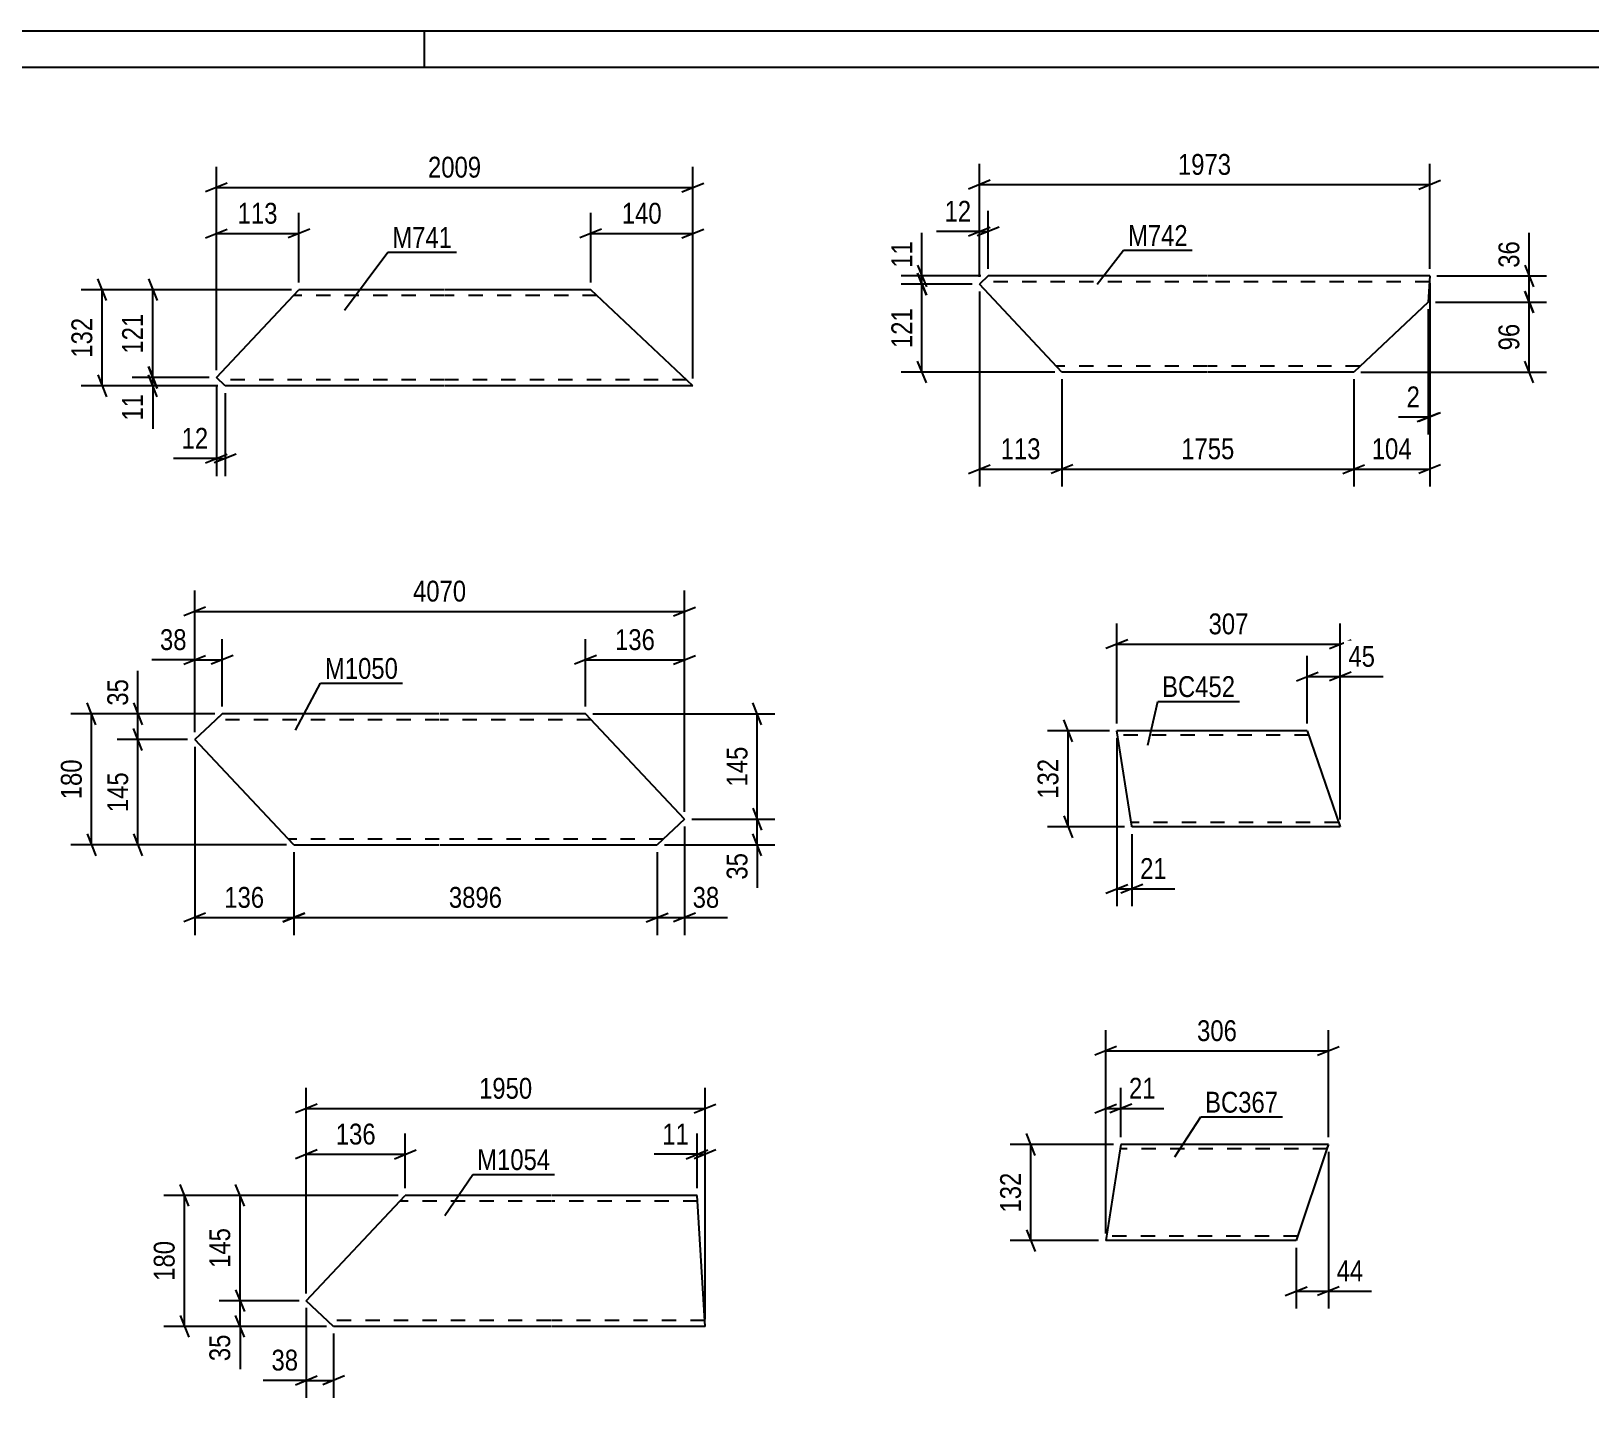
# Model space of a CAD drawing. Header units: millimetres. Extents: x 0 to 594, y 0 to 420.
# Drawn here: x 119.9 to 334.2, y 232.2 to 420 of the extents above; entities that cross this region are included whole.
import ezdxf

# ---------------------------------------------------------------- set-up
doc = ezdxf.new("R2010")
doc.units = ezdxf.units.MM
doc.linetypes.add('DXK_LINE_DOT2', pattern=[3.9198, 1.9599, -1.9599])
doc.styles.add('Arial Narrow', font='ARIALN.TTF', dxfattribs={"height": 0.2})

# ---------------------------------------------------------------- blocks, each defined once
blk = doc.blocks.new('Unknown-570387505-1163')
at = {"color": 5, "linetype": 'Continuous'}
for p, q in [((594, 420), (0, 420)), ((174, 415), (174, 420)), ((589, 415), (5, 415))]:
    blk.add_line(p, q, dxfattribs=at)
blk = doc.blocks.new('Part-570387505-24332 - 24331')
at = {"color": 2, "linetype": 'Continuous'}
for p, q in [((295.33, 323.86), (269.15, 323.86)), ((271.21, 310.75), (269.15, 323.86)), ((295.33, 323.86), (299.86, 310.66)), ((271.22, 310.66), (271.21, 310.75)), ((299.86, 310.66), (271.22, 310.66))]:
    blk.add_line(p, q, dxfattribs=at)
at = {"color": 7, "linetype": 'DXK_LINE_DOT2'}
for p, q in [((295.54, 323.26), (269.25, 323.26)), ((299.65, 311.26), (271.13, 311.26)), ((271.22, 310.66), (271.21, 310.75))]:
    blk.add_line(p, q, dxfattribs=at)
blk = doc.blocks.new('Part-570387505-20171 - 20170')
at = {"color": 2, "linetype": 'Continuous'}
for p, q in [((145.38, 372.4), (156.73, 384.47)), ((176.73, 384.47), (156.73, 384.47)), ((196.83, 384.47), (176.83, 384.47)), ((210.87, 371.27), (196.83, 384.47)), ((146.58, 371.27), (145.38, 372.4)), ((176.73, 371.27), (146.58, 371.27)), ((210.87, 371.27), (176.83, 371.27))]:
    blk.add_line(p, q, dxfattribs=at)
at = {"color": 7, "linetype": 'DXK_LINE_DOT2'}
for p, q in [((176.73, 383.67), (155.98, 383.67)), ((197.68, 383.67), (176.83, 383.67)), ((176.73, 372.07), (145.73, 372.07)), ((210.02, 372.07), (176.83, 372.07)), ((209.77, 372.3), (209.82, 372.26)), ((209.95, 372.13), (210.02, 372.07))]:
    blk.add_line(p, q, dxfattribs=at)
blk = doc.blocks.new('Part-570387505-20197 - 20196')
at = {"color": 2, "linetype": 'Continuous'}
for p, q in [((146.17, 326.19), (144.47, 324.59)), ((176.02, 326.19), (146.17, 326.19)), ((196.12, 326.19), (176.12, 326.19)), ((209.73, 311.72), (196.12, 326.19)), ((144.47, 324.59), (142.41, 322.66)), ((154.51, 309.79), (142.41, 322.66)), ((209.73, 311.72), (205.97, 308.19)), ((156.02, 308.19), (154.51, 309.79)), ((156.02, 308.19), (176.02, 308.19)), ((176.12, 308.19), (205.97, 308.19))]:
    blk.add_line(p, q, dxfattribs=at)
at = {"color": 7, "linetype": 'DXK_LINE_DOT2'}
for p, q in [((146.17, 326.19), (145.12, 325.2)), ((176.02, 325.39), (145.32, 325.39)), ((196.87, 325.39), (176.12, 325.39)), ((155.9, 308.31), (154.51, 309.79)), ((176.02, 308.99), (155.27, 308.99)), ((206.82, 308.99), (176.12, 308.99))]:
    blk.add_line(p, q, dxfattribs=at)
blk = doc.blocks.new('Part-570387505-20178 - 20177')
at = {"color": 2, "linetype": 'Continuous'}
for p, q in [((251.46, 386.36), (250.26, 385.23)), ((281.61, 386.36), (251.46, 386.36)), ((312.15, 386.36), (281.71, 386.36)), ((312.15, 386.36), (311.93, 382.78)), ((261.61, 373.16), (250.26, 385.23)), ((311.93, 382.78), (301.71, 373.16)), ((281.61, 373.16), (261.61, 373.16)), ((301.71, 373.16), (281.71, 373.16))]:
    blk.add_line(p, q, dxfattribs=at)
at = {"color": 7, "linetype": 'DXK_LINE_DOT2'}
for p, q in [((281.61, 385.56), (250.61, 385.56)), ((312.1, 385.56), (281.71, 385.56)), ((281.61, 373.96), (260.85, 373.96)), ((302.56, 373.96), (281.71, 373.96))]:
    blk.add_line(p, q, dxfattribs=at)
blk = doc.blocks.new('Part-570387505-20204 - 20203')
at = {"color": 2, "linetype": 'Continuous'}
for p, q in [((157.74, 245.55), (171.35, 260.02)), ((191.35, 260.02), (171.35, 260.02)), ((211.45, 260.02), (191.45, 260.02)), ((212.55, 242.02), (211.45, 260.02)), ((161.5, 242.02), (157.74, 245.55)), ((191.35, 242.02), (161.5, 242.02)), ((212.55, 242.02), (191.45, 242.02))]:
    blk.add_line(p, q, dxfattribs=at)
at = {"color": 7, "linetype": 'DXK_LINE_DOT2'}
for p, q in [((191.35, 259.22), (170.59, 259.22)), ((211.5, 259.22), (191.45, 259.22)), ((191.35, 242.82), (160.64, 242.82)), ((212.5, 242.82), (191.45, 242.82)), ((212.5, 242.82), (212.5, 242.88))]:
    blk.add_line(p, q, dxfattribs=at)
blk = doc.blocks.new('Part-570387505-24348 - 24347')
at = {"color": 2, "linetype": 'Continuous'}
for p, q in [((269.69, 267), (267.62, 253.8)), ((298.23, 267), (269.69, 267)), ((297.98, 266.26), (293.8, 253.8)), ((298.2, 266.91), (297.98, 266.26)), ((298.23, 267), (298.2, 266.91)), ((293.8, 253.8), (267.62, 253.8))]:
    blk.add_line(p, q, dxfattribs=at)
at = {"color": 7, "linetype": 'DXK_LINE_DOT2'}
for p, q in [((298.03, 266.4), (269.6, 266.4)), ((297.98, 266.26), (298.11, 266.65)), ((298.23, 267), (298.23, 267)), ((294, 254.4), (267.71, 254.4))]:
    blk.add_line(p, q, dxfattribs=at)
blk = doc.blocks.new('StraightDimension-570387505-24444 - 24331')
at = {"color": 7, "linetype": 'Continuous'}
for p, q in [((268.15, 323.86), (259.62, 323.86)), ((263.07, 322.36), (261.87, 325.36)), ((262.47, 310.66), (262.47, 323.86)), ((270.22, 310.66), (259.62, 310.66)), ((261.87, 312.16), (263.07, 309.16))]:
    blk.add_line(p, q, dxfattribs=at)
at = {"color": 0}
blk.add_wipeout([(261.72, 320.6), (257.52, 320.6), (257.52, 313.92), (261.72, 313.92)], dxfattribs=at)
at = {"color": 3, "style": 'Arial Narrow'}
blk.add_text('132', height=2.863, rotation=90.0002, dxfattribs=at).set_placement((261.12, 314.52))
blk = doc.blocks.new('StraightDimension-570387505-24426 - 24331')
at = {"color": 7, "linetype": 'Continuous'}
for p, q in [((269.15, 322.86), (269.15, 299.75)), ((271.22, 309.66), (271.22, 299.75)), ((267.65, 301.55), (270.65, 302.75)), ((269.15, 302.15), (271.22, 302.15)), ((272.72, 302.75), (269.72, 301.55))]:
    blk.add_line(p, q, dxfattribs=at)
at = {"color": 0}
blk.add_wipeout([(276.6, 302.9), (276.6, 307.1), (271.75, 307.1), (271.75, 302.9)], dxfattribs=at)
at = {"color": 7, "linetype": 'Continuous'}
blk.add_line((271.22, 302.15), (277.13, 302.15), dxfattribs=at)
blk.add_line((271.22, 302.15), (277.13, 302.15), dxfattribs=at)
at = {"color": 3, "style": 'Arial Narrow'}
blk.add_text('21', height=2.863, dxfattribs=at).set_placement((272.35, 303.5))
blk = doc.blocks.new('StraightDimension-570387505-24377 - 24331')
at = {"color": 7, "linetype": 'Continuous'}
for p, q in [((269.15, 324.86), (269.15, 338.62)), ((299.86, 311.66), (299.86, 338.62)), ((270.65, 336.37), (267.65, 335.17)), ((298.36, 335.17), (301.36, 336.37)), ((269.15, 335.77), (299.86, 335.77))]:
    blk.add_line(p, q, dxfattribs=at)
at = {"color": 0}
blk.add_wipeout([(287.85, 336.52), (287.85, 340.72), (281.16, 340.72), (281.16, 336.52)], dxfattribs=at)
at = {"color": 3, "style": 'Arial Narrow'}
blk.add_text('307', height=2.863, dxfattribs=at).set_placement((281.76, 337.12))
blk = doc.blocks.new('StraightDimension-570387505-24391 - 24331')
at = {"color": 7, "linetype": 'Continuous'}
for p, q in [((295.33, 324.86), (295.33, 334.16)), ((299.86, 311.66), (299.86, 334.16)), ((293.83, 330.71), (296.83, 331.91)), ((295.33, 331.31), (299.86, 331.31)), ((301.36, 331.91), (298.36, 330.71))]:
    blk.add_line(p, q, dxfattribs=at)
at = {"color": 0}
blk.add_wipeout([(305.24, 332.06), (305.24, 336.26), (300.38, 336.26), (300.38, 332.06)], dxfattribs=at)
at = {"color": 7, "linetype": 'Continuous'}
blk.add_line((299.86, 331.31), (305.76, 331.31), dxfattribs=at)
blk.add_line((299.86, 331.31), (305.76, 331.31), dxfattribs=at)
at = {"color": 3, "style": 'Arial Narrow'}
blk.add_text('45', height=2.863, dxfattribs=at).set_placement((300.98, 332.66))
blk = doc.blocks.new('StraightDimension-570387505-23542 - 20170')
at = {"color": 7, "linetype": 'Continuous'}
for p, q in [((136.04, 373.9), (137.24, 370.9)), ((144.38, 372.4), (133.79, 372.4)), ((145.58, 371.27), (133.79, 371.27)), ((137.24, 369.77), (136.04, 372.77)), ((136.64, 371.27), (136.64, 372.4))]:
    blk.add_line(p, q, dxfattribs=at)
at = {"color": 0}
blk.add_wipeout([(135.89, 370.74), (131.69, 370.74), (131.69, 365.89), (135.89, 365.89)], dxfattribs=at)
at = {"color": 7, "linetype": 'Continuous'}
blk.add_line((136.64, 371.27), (136.64, 365.36), dxfattribs=at)
blk.add_line((136.64, 371.27), (136.64, 365.36), dxfattribs=at)
at = {"color": 3, "style": 'Arial Narrow'}
blk.add_text('11', height=2.863, rotation=90.0002, dxfattribs=at).set_placement((135.29, 366.49))
blk = doc.blocks.new('StraightDimension-570387505-20547 - 20170')
at = {"color": 7, "linetype": 'Continuous'}
for p, q in [((145.38, 373.4), (145.38, 401.38)), ((210.87, 372.27), (210.87, 401.38)), ((146.88, 399.13), (143.88, 397.93)), ((145.38, 398.53), (210.87, 398.53)), ((209.37, 397.93), (212.37, 399.13))]:
    blk.add_line(p, q, dxfattribs=at)
at = {"color": 0}
blk.add_wipeout([(182.38, 399.28), (182.38, 403.48), (173.87, 403.48), (173.87, 399.28)], dxfattribs=at)
at = {"color": 3, "style": 'Arial Narrow'}
blk.add_text('2009', height=2.863, dxfattribs=at).set_placement((174.47, 399.88))
blk = doc.blocks.new('StraightDimension-570387505-20529 - 20170')
at = {"color": 7, "linetype": 'Continuous'}
for p, q in [((145.38, 371.4), (145.38, 358.87)), ((146.58, 370.27), (146.58, 358.87)), ((143.88, 360.67), (146.88, 361.87)), ((148.08, 361.87), (145.08, 360.67)), ((145.38, 361.27), (146.58, 361.27))]:
    blk.add_line(p, q, dxfattribs=at)
at = {"color": 0}
blk.add_wipeout([(144.86, 362.02), (144.86, 366.22), (140, 366.22), (140, 362.02)], dxfattribs=at)
at = {"color": 7, "linetype": 'Continuous'}
blk.add_line((145.38, 361.27), (139.47, 361.27), dxfattribs=at)
blk.add_line((145.38, 361.27), (139.47, 361.27), dxfattribs=at)
at = {"color": 3, "style": 'Arial Narrow'}
blk.add_text('12', height=2.863, dxfattribs=at).set_placement((140.6, 362.62))
blk = doc.blocks.new('StraightDimension-570387505-20521 - 20170')
at = {"color": 7, "linetype": 'Continuous'}
for p, q in [((196.83, 385.47), (196.83, 395.05)), ((210.87, 372.27), (210.87, 395.05)), ((198.33, 392.8), (195.33, 391.6)), ((196.83, 392.2), (210.87, 392.2)), ((209.37, 391.6), (212.37, 392.8))]:
    blk.add_line(p, q, dxfattribs=at)
at = {"color": 0}
blk.add_wipeout([(207.19, 392.95), (207.19, 397.15), (200.51, 397.15), (200.51, 392.95)], dxfattribs=at)
at = {"color": 3, "style": 'Arial Narrow'}
blk.add_text('140', height=2.863, dxfattribs=at).set_placement((201.11, 393.55))
blk = doc.blocks.new('StraightDimension-570387505-20525 - 20170')
at = {"color": 7, "linetype": 'Continuous'}
for p, q in [((145.38, 373.4), (145.38, 395.05)), ((156.73, 385.47), (156.73, 395.05)), ((143.88, 391.6), (146.88, 392.8)), ((145.38, 392.2), (156.73, 392.2)), ((158.23, 392.8), (155.23, 391.6))]:
    blk.add_line(p, q, dxfattribs=at)
at = {"color": 0}
blk.add_wipeout([(154.4, 392.95), (154.4, 397.15), (147.71, 397.15), (147.71, 392.95)], dxfattribs=at)
at = {"color": 3, "style": 'Arial Narrow'}
blk.add_text('113', height=2.863, dxfattribs=at).set_placement((148.31, 393.55))
blk = doc.blocks.new('StraightDimension-570387505-23624 - 20170')
at = {"color": 7, "linetype": 'Continuous'}
for p, q in [((130.27, 382.97), (129.07, 385.97)), ((155.73, 384.47), (126.82, 384.47)), ((129.67, 371.27), (129.67, 384.47)), ((145.58, 371.27), (126.82, 371.27)), ((129.07, 372.77), (130.27, 369.77))]:
    blk.add_line(p, q, dxfattribs=at)
at = {"color": 0}
blk.add_wipeout([(128.92, 381.21), (124.72, 381.21), (124.72, 374.53), (128.92, 374.53)], dxfattribs=at)
at = {"color": 3, "style": 'Arial Narrow'}
blk.add_text('132', height=2.863, rotation=90.0002, dxfattribs=at).set_placement((128.32, 375.13))
blk = doc.blocks.new('StraightDimension-570387505-23541 - 20170')
at = {"color": 7, "linetype": 'Continuous'}
for p, q in [((136.04, 385.97), (137.24, 382.97)), ((155.73, 384.47), (133.79, 384.47)), ((136.64, 372.4), (136.64, 384.47)), ((137.24, 370.9), (136.04, 373.9)), ((144.38, 372.4), (133.79, 372.4))]:
    blk.add_line(p, q, dxfattribs=at)
at = {"color": 0}
blk.add_wipeout([(135.89, 381.78), (131.69, 381.78), (131.69, 375.09), (135.89, 375.09)], dxfattribs=at)
at = {"color": 3, "style": 'Arial Narrow'}
blk.add_text('121', height=2.863, rotation=90.0002, dxfattribs=at).set_placement((135.29, 375.69))
blk = doc.blocks.new('StraightDimension-570387505-20615 - 20196')
at = {"color": 7, "linetype": 'Continuous'}
for p, q in [((197.12, 326.19), (222.13, 326.19)), ((220.33, 324.69), (219.13, 327.69)), ((219.73, 311.72), (219.73, 326.19)), ((219.13, 313.22), (220.33, 310.22)), ((210.73, 311.72), (222.13, 311.72))]:
    blk.add_line(p, q, dxfattribs=at)
at = {"color": 0}
blk.add_wipeout([(218.98, 322.3), (214.78, 322.3), (214.78, 315.61), (218.98, 315.61)], dxfattribs=at)
at = {"color": 3, "style": 'Arial Narrow'}
blk.add_text('145', height=2.863, rotation=90.0002, dxfattribs=at).set_placement((218.38, 316.21))
blk = doc.blocks.new('StraightDimension-570387505-20607 - 20196')
at = {"color": 7, "linetype": 'Continuous'}
for p, q in [((145.17, 326.19), (131.75, 326.19)), ((134, 327.69), (135.2, 324.69)), ((134.6, 322.66), (134.6, 326.19)), ((135.2, 321.16), (134, 324.16)), ((141.41, 322.66), (131.75, 322.66))]:
    blk.add_line(p, q, dxfattribs=at)
at = {"color": 0}
blk.add_wipeout([(133.85, 331.57), (129.65, 331.57), (129.65, 326.71), (133.85, 326.71)], dxfattribs=at)
at = {"color": 7, "linetype": 'Continuous'}
blk.add_line((134.6, 326.19), (134.6, 332.09), dxfattribs=at)
blk.add_line((134.6, 326.19), (134.6, 332.09), dxfattribs=at)
at = {"color": 3, "style": 'Arial Narrow'}
blk.add_text('35', height=2.863, rotation=90.0002, dxfattribs=at).set_placement((133.25, 327.31))
blk = doc.blocks.new('StraightDimension-570387505-20599 - 20196')
at = {"color": 7, "linetype": 'Continuous'}
for p, q in [((196.12, 327.19), (196.12, 336.46)), ((209.73, 312.72), (209.73, 336.46)), ((197.62, 334.21), (194.62, 333.01)), ((196.12, 333.61), (209.73, 333.61)), ((208.23, 333.01), (211.23, 334.21))]:
    blk.add_line(p, q, dxfattribs=at)
at = {"color": 0}
blk.add_wipeout([(206.26, 334.36), (206.26, 338.56), (199.58, 338.56), (199.58, 334.36)], dxfattribs=at)
at = {"color": 3, "style": 'Arial Narrow'}
blk.add_text('136', height=2.863, dxfattribs=at).set_placement((200.18, 334.96))
blk = doc.blocks.new('StraightDimension-570387505-20623 - 20196')
at = {"color": 7, "linetype": 'Continuous'}
for p, q in [((142.41, 323.66), (142.41, 343.12)), ((209.73, 312.72), (209.73, 343.12)), ((143.91, 340.87), (140.91, 339.67)), ((208.23, 339.67), (211.23, 340.87)), ((142.41, 340.27), (209.73, 340.27))]:
    blk.add_line(p, q, dxfattribs=at)
at = {"color": 0}
blk.add_wipeout([(180.33, 341.02), (180.33, 345.22), (171.81, 345.22), (171.81, 341.02)], dxfattribs=at)
at = {"color": 3, "style": 'Arial Narrow'}
blk.add_text('4070', height=2.863, dxfattribs=at).set_placement((172.41, 341.62))
blk = doc.blocks.new('StraightDimension-570387505-20603 - 20196')
at = {"color": 7, "linetype": 'Continuous'}
for p, q in [((142.41, 323.66), (142.41, 336.46)), ((146.17, 327.19), (146.17, 336.46)), ((140.91, 333.01), (143.91, 334.21)), ((142.41, 333.61), (146.17, 333.61)), ((147.67, 334.21), (144.67, 333.01))]:
    blk.add_line(p, q, dxfattribs=at)
at = {"color": 0}
blk.add_wipeout([(141.89, 334.36), (141.89, 338.56), (137.03, 338.56), (137.03, 334.36)], dxfattribs=at)
at = {"color": 7, "linetype": 'Continuous'}
blk.add_line((142.41, 333.61), (136.51, 333.61), dxfattribs=at)
blk.add_line((142.41, 333.61), (136.51, 333.61), dxfattribs=at)
at = {"color": 3, "style": 'Arial Narrow'}
blk.add_text('38', height=2.863, dxfattribs=at).set_placement((137.63, 334.96))
blk = doc.blocks.new('StraightDimension-570387505-20616 - 20196')
at = {"color": 7, "linetype": 'Continuous'}
for p, q in [((219.13, 313.22), (220.33, 310.22)), ((210.73, 311.72), (222.13, 311.72)), ((219.73, 308.19), (219.73, 311.72)), ((220.33, 306.69), (219.13, 309.69)), ((206.97, 308.19), (222.13, 308.19))]:
    blk.add_line(p, q, dxfattribs=at)
at = {"color": 0}
blk.add_wipeout([(218.98, 307.66), (214.78, 307.66), (214.78, 302.81), (218.98, 302.81)], dxfattribs=at)
at = {"color": 7, "linetype": 'Continuous'}
blk.add_line((219.73, 308.19), (219.73, 302.28), dxfattribs=at)
blk.add_line((219.73, 308.19), (219.73, 302.28), dxfattribs=at)
at = {"color": 3, "style": 'Arial Narrow'}
blk.add_text('35', height=2.863, rotation=90.0002, dxfattribs=at).set_placement((218.38, 303.41))
blk = doc.blocks.new('StraightDimension-570387505-20608 - 20196')
at = {"color": 7, "linetype": 'Continuous'}
for p, q in [((135.2, 321.16), (134, 324.16)), ((141.41, 322.66), (131.75, 322.66)), ((134.6, 308.19), (134.6, 322.66)), ((134, 309.69), (135.2, 306.69)), ((155.02, 308.19), (131.75, 308.19))]:
    blk.add_line(p, q, dxfattribs=at)
at = {"color": 0}
blk.add_wipeout([(133.85, 318.76), (129.65, 318.76), (129.65, 312.08), (133.85, 312.08)], dxfattribs=at)
at = {"color": 3, "style": 'Arial Narrow'}
blk.add_text('145', height=2.863, rotation=90.0002, dxfattribs=at).set_placement((133.25, 312.68))
blk = doc.blocks.new('StraightDimension-570387505-24132 - 20196')
at = {"color": 7, "linetype": 'Continuous'}
for p, q in [((145.17, 326.19), (125.37, 326.19)), ((128.82, 324.69), (127.62, 327.69)), ((128.22, 308.19), (128.22, 326.19)), ((127.62, 309.69), (128.82, 306.69)), ((155.02, 308.19), (125.37, 308.19))]:
    blk.add_line(p, q, dxfattribs=at)
at = {"color": 0}
blk.add_wipeout([(127.47, 320.53), (123.27, 320.53), (123.27, 313.85), (127.47, 313.85)], dxfattribs=at)
at = {"color": 3, "style": 'Arial Narrow'}
blk.add_text('180', height=2.863, rotation=90.0002, dxfattribs=at).set_placement((126.87, 314.45))
blk = doc.blocks.new('StraightDimension-570387505-24164 - 20196')
at = {"color": 7, "linetype": 'Continuous'}
for p, q in [((209.73, 310.72), (209.73, 295.79)), ((205.97, 307.19), (205.97, 295.79)), ((204.47, 297.59), (207.47, 298.79)), ((205.97, 298.19), (209.73, 298.19)), ((211.23, 298.79), (208.23, 297.59))]:
    blk.add_line(p, q, dxfattribs=at)
at = {"color": 0}
blk.add_wipeout([(215.11, 298.94), (215.11, 303.14), (210.25, 303.14), (210.25, 298.94)], dxfattribs=at)
at = {"color": 7, "linetype": 'Continuous'}
blk.add_line((209.73, 298.19), (215.63, 298.19), dxfattribs=at)
blk.add_line((209.73, 298.19), (215.63, 298.19), dxfattribs=at)
at = {"color": 3, "style": 'Arial Narrow'}
blk.add_text('38', height=2.863, dxfattribs=at).set_placement((210.85, 299.54))
blk = doc.blocks.new('StraightDimension-570387505-24165 - 20196')
at = {"color": 7, "linetype": 'Continuous'}
for p, q in [((156.02, 307.19), (156.02, 295.79)), ((205.97, 307.19), (205.97, 295.79)), ((157.52, 298.79), (154.52, 297.59)), ((156.02, 298.19), (205.97, 298.19)), ((204.47, 297.59), (207.47, 298.79))]:
    blk.add_line(p, q, dxfattribs=at)
at = {"color": 0}
blk.add_wipeout([(185.25, 298.94), (185.25, 303.14), (176.74, 303.14), (176.74, 298.94)], dxfattribs=at)
at = {"color": 3, "style": 'Arial Narrow'}
blk.add_text('3896', height=2.863, dxfattribs=at).set_placement((177.34, 299.54))
blk = doc.blocks.new('StraightDimension-570387505-24166 - 20196')
at = {"color": 7, "linetype": 'Continuous'}
for p, q in [((142.41, 321.66), (142.41, 295.79)), ((156.02, 307.19), (156.02, 295.79)), ((143.91, 298.79), (140.91, 297.59)), ((142.41, 298.19), (156.02, 298.19)), ((154.52, 297.59), (157.52, 298.79))]:
    blk.add_line(p, q, dxfattribs=at)
at = {"color": 0}
blk.add_wipeout([(152.56, 298.94), (152.56, 303.14), (145.87, 303.14), (145.87, 298.94)], dxfattribs=at)
at = {"color": 3, "style": 'Arial Narrow'}
blk.add_text('136', height=2.863, dxfattribs=at).set_placement((146.47, 299.54))
blk = doc.blocks.new('StraightDimension-570387505-20563 - 20177')
at = {"color": 7, "linetype": 'Continuous'}
for p, q in [((250.26, 386.23), (250.26, 395.32)), ((251.46, 387.36), (251.46, 395.32)), ((248.76, 391.87), (251.76, 393.07)), ((252.96, 393.07), (249.96, 391.87)), ((250.26, 392.47), (251.46, 392.47))]:
    blk.add_line(p, q, dxfattribs=at)
at = {"color": 0}
blk.add_wipeout([(249.73, 393.22), (249.73, 397.42), (244.87, 397.42), (244.87, 393.22)], dxfattribs=at)
at = {"color": 7, "linetype": 'Continuous'}
blk.add_line((250.26, 392.47), (244.35, 392.47), dxfattribs=at)
blk.add_line((250.26, 392.47), (244.35, 392.47), dxfattribs=at)
at = {"color": 3, "style": 'Arial Narrow'}
blk.add_text('12', height=2.863, dxfattribs=at).set_placement((245.47, 393.82))
blk = doc.blocks.new('StraightDimension-570387505-20583 - 20177')
at = {"color": 7, "linetype": 'Continuous'}
for p, q in [((250.26, 386.23), (250.26, 401.76)), ((312.15, 387.36), (312.15, 401.76)), ((251.76, 399.51), (248.76, 398.31)), ((250.26, 398.91), (312.15, 398.91)), ((310.65, 398.31), (313.65, 399.51))]:
    blk.add_line(p, q, dxfattribs=at)
at = {"color": 0}
blk.add_wipeout([(285.46, 399.66), (285.46, 403.86), (276.95, 403.86), (276.95, 399.66)], dxfattribs=at)
at = {"color": 3, "style": 'Arial Narrow'}
blk.add_text('1973', height=2.863, dxfattribs=at).set_placement((277.55, 400.26))
blk = doc.blocks.new('StraightDimension-570387505-20575 - 20177')
at = {"color": 7, "linetype": 'Continuous'}
for p, q in [((325.22, 387.86), (326.42, 384.86)), ((313.15, 386.36), (328.22, 386.36)), ((325.82, 382.78), (325.82, 386.36)), ((326.42, 381.28), (325.22, 384.28)), ((312.93, 382.78), (328.22, 382.78))]:
    blk.add_line(p, q, dxfattribs=at)
at = {"color": 0}
blk.add_wipeout([(325.07, 391.74), (320.87, 391.74), (320.87, 386.89), (325.07, 386.89)], dxfattribs=at)
at = {"color": 7, "linetype": 'Continuous'}
blk.add_line((325.82, 386.36), (325.82, 392.27), dxfattribs=at)
blk.add_line((325.82, 386.36), (325.82, 392.27), dxfattribs=at)
at = {"color": 3, "style": 'Arial Narrow'}
blk.add_text('36', height=2.863, rotation=90.0002, dxfattribs=at).set_placement((324.47, 387.49))
blk = doc.blocks.new('StraightDimension-570387505-20559 - 20177')
at = {"color": 7, "linetype": 'Continuous'}
for p, q in [((312.15, 385.36), (312.15, 364.57)), ((311.93, 381.78), (311.93, 364.57)), ((310.43, 366.37), (313.43, 367.57)), ((313.65, 367.57), (310.65, 366.37)), ((311.93, 366.97), (312.15, 366.97))]:
    blk.add_line(p, q, dxfattribs=at)
at = {"color": 0}
blk.add_wipeout([(311.41, 367.72), (311.41, 371.92), (308.38, 371.92), (308.38, 367.72)], dxfattribs=at)
at = {"color": 7, "linetype": 'Continuous'}
blk.add_line((311.93, 366.97), (307.85, 366.97), dxfattribs=at)
blk.add_line((311.93, 366.97), (307.85, 366.97), dxfattribs=at)
at = {"color": 3, "style": 'Arial Narrow'}
blk.add_text('2', height=2.86, dxfattribs=at).set_placement((308.98, 368.32))
blk = doc.blocks.new('StraightDimension-570387505-23644 - 20177')
at = {"color": 7, "linetype": 'Continuous'}
for p, q in [((241.77, 387.86), (242.97, 384.86)), ((250.46, 386.36), (239.52, 386.36)), ((242.97, 383.73), (241.77, 386.73)), ((242.37, 385.23), (242.37, 386.36)), ((249.26, 385.23), (239.52, 385.23))]:
    blk.add_line(p, q, dxfattribs=at)
at = {"color": 0}
blk.add_wipeout([(241.62, 391.74), (237.42, 391.74), (237.42, 386.89), (241.62, 386.89)], dxfattribs=at)
at = {"color": 7, "linetype": 'Continuous'}
blk.add_line((242.37, 386.36), (242.37, 392.27), dxfattribs=at)
blk.add_line((242.37, 386.36), (242.37, 392.27), dxfattribs=at)
at = {"color": 3, "style": 'Arial Narrow'}
blk.add_text('11', height=2.863, rotation=90.0002, dxfattribs=at).set_placement((241.02, 387.49))
blk = doc.blocks.new('StraightDimension-570387505-20576 - 20177')
at = {"color": 7, "linetype": 'Continuous'}
for p, q in [((325.22, 384.28), (326.42, 381.28)), ((312.93, 382.78), (328.22, 382.78)), ((325.82, 373.16), (325.82, 382.78)), ((302.71, 373.16), (328.22, 373.16)), ((326.42, 371.66), (325.22, 374.66))]:
    blk.add_line(p, q, dxfattribs=at)
at = {"color": 0}
blk.add_wipeout([(325.07, 380.4), (320.87, 380.4), (320.87, 375.54), (325.07, 375.54)], dxfattribs=at)
at = {"color": 3, "style": 'Arial Narrow'}
blk.add_text('96', height=2.863, rotation=90.0002, dxfattribs=at).set_placement((324.47, 376.14))
blk = doc.blocks.new('StraightDimension-570387505-23645 - 20177')
at = {"color": 7, "linetype": 'Continuous'}
for p, q in [((241.77, 386.73), (242.97, 383.73)), ((249.26, 385.23), (239.52, 385.23)), ((242.37, 373.16), (242.37, 385.23)), ((260.61, 373.16), (239.52, 373.16)), ((242.97, 371.66), (241.77, 374.66))]:
    blk.add_line(p, q, dxfattribs=at)
at = {"color": 0}
blk.add_wipeout([(241.62, 382.54), (237.42, 382.54), (237.42, 375.85), (241.62, 375.85)], dxfattribs=at)
at = {"color": 3, "style": 'Arial Narrow'}
blk.add_text('121', height=2.863, rotation=90.0002, dxfattribs=at).set_placement((241.02, 376.45))
blk = doc.blocks.new('StraightDimension-570387505-23791 - 20177')
at = {"color": 7, "linetype": 'Continuous'}
for p, q in [((312.15, 385.36), (312.15, 357.43)), ((301.71, 372.16), (301.71, 357.43)), ((300.21, 359.23), (303.21, 360.43)), ((313.65, 360.43), (310.65, 359.23)), ((301.71, 359.83), (312.15, 359.83))]:
    blk.add_line(p, q, dxfattribs=at)
at = {"color": 0}
blk.add_wipeout([(310.27, 360.58), (310.27, 364.78), (303.59, 364.78), (303.59, 360.58)], dxfattribs=at)
at = {"color": 3, "style": 'Arial Narrow'}
blk.add_text('104', height=2.863, dxfattribs=at).set_placement((304.19, 361.18))
blk = doc.blocks.new('StraightDimension-570387505-23792 - 20177')
at = {"color": 7, "linetype": 'Continuous'}
for p, q in [((261.61, 372.16), (261.61, 357.43)), ((301.71, 372.16), (301.71, 357.43)), ((263.11, 360.43), (260.11, 359.23)), ((300.21, 359.23), (303.21, 360.43)), ((261.61, 359.83), (301.71, 359.83))]:
    blk.add_line(p, q, dxfattribs=at)
at = {"color": 0}
blk.add_wipeout([(285.91, 360.58), (285.91, 364.78), (277.4, 364.78), (277.4, 360.58)], dxfattribs=at)
at = {"color": 3, "style": 'Arial Narrow'}
blk.add_text('1755', height=2.863, dxfattribs=at).set_placement((278, 361.18))
blk = doc.blocks.new('StraightDimension-570387505-23793 - 20177')
at = {"color": 7, "linetype": 'Continuous'}
for p, q in [((250.26, 384.23), (250.26, 357.43)), ((261.61, 372.16), (261.61, 357.43)), ((248.76, 359.23), (251.76, 360.43)), ((263.11, 360.43), (260.11, 359.23)), ((250.26, 359.83), (261.61, 359.83))]:
    blk.add_line(p, q, dxfattribs=at)
at = {"color": 0}
blk.add_wipeout([(259.27, 360.58), (259.27, 364.78), (252.59, 364.78), (252.59, 360.58)], dxfattribs=at)
at = {"color": 3, "style": 'Arial Narrow'}
blk.add_text('113', height=2.863, dxfattribs=at).set_placement((253.19, 361.18))
blk = doc.blocks.new('StraightDimension-570387505-20635 - 20203')
at = {"color": 7, "linetype": 'Continuous'}
for p, q in [((157.74, 244.55), (157.74, 232.2)), ((161.5, 241.02), (161.5, 232.2)), ((156.24, 234), (159.24, 235.2)), ((157.74, 234.6), (161.5, 234.6)), ((163, 235.2), (160, 234))]:
    blk.add_line(p, q, dxfattribs=at)
at = {"color": 0}
blk.add_wipeout([(157.21, 235.35), (157.21, 239.55), (152.36, 239.55), (152.36, 235.35)], dxfattribs=at)
at = {"color": 7, "linetype": 'Continuous'}
blk.add_line((157.74, 234.6), (151.83, 234.6), dxfattribs=at)
blk.add_line((157.74, 234.6), (151.83, 234.6), dxfattribs=at)
at = {"color": 3, "style": 'Arial Narrow'}
blk.add_text('38', height=2.863, dxfattribs=at).set_placement((152.96, 235.95))
blk = doc.blocks.new('StraightDimension-570387505-20627 - 20203')
at = {"color": 7, "linetype": 'Continuous'}
for p, q in [((211.45, 261.02), (211.45, 268.51)), ((212.55, 243.02), (212.55, 268.51)), ((209.95, 265.06), (212.95, 266.26)), ((214.05, 266.26), (211.05, 265.06)), ((211.45, 265.66), (212.55, 265.66))]:
    blk.add_line(p, q, dxfattribs=at)
at = {"color": 0}
blk.add_wipeout([(210.92, 266.41), (210.92, 270.61), (206.07, 270.61), (206.07, 266.41)], dxfattribs=at)
at = {"color": 7, "linetype": 'Continuous'}
blk.add_line((211.45, 265.66), (205.54, 265.66), dxfattribs=at)
blk.add_line((211.45, 265.66), (205.54, 265.66), dxfattribs=at)
at = {"color": 3, "style": 'Arial Narrow'}
blk.add_text('11', height=2.863, dxfattribs=at).set_placement((206.67, 267.01))
blk = doc.blocks.new('StraightDimension-570387505-20639 - 20203')
at = {"color": 7, "linetype": 'Continuous'}
for p, q in [((149.23, 258.52), (148.03, 261.52)), ((170.35, 260.02), (145.78, 260.02)), ((148.63, 245.55), (148.63, 260.02)), ((148.03, 247.05), (149.23, 244.05)), ((156.74, 245.55), (145.78, 245.55))]:
    blk.add_line(p, q, dxfattribs=at)
at = {"color": 0}
blk.add_wipeout([(147.88, 256.13), (143.68, 256.13), (143.68, 249.45), (147.88, 249.45)], dxfattribs=at)
at = {"color": 3, "style": 'Arial Narrow'}
blk.add_text('145', height=2.863, rotation=90.0002, dxfattribs=at).set_placement((147.28, 250.05))
blk = doc.blocks.new('StraightDimension-570387505-20631 - 20203')
at = {"color": 7, "linetype": 'Continuous'}
for p, q in [((157.74, 246.55), (157.74, 268.51)), ((171.35, 261.02), (171.35, 268.51)), ((159.24, 266.26), (156.24, 265.06)), ((157.74, 265.66), (171.35, 265.66)), ((169.85, 265.06), (172.85, 266.26))]:
    blk.add_line(p, q, dxfattribs=at)
at = {"color": 0}
blk.add_wipeout([(167.89, 266.41), (167.89, 270.61), (161.2, 270.61), (161.2, 266.41)], dxfattribs=at)
at = {"color": 3, "style": 'Arial Narrow'}
blk.add_text('136', height=2.863, dxfattribs=at).set_placement((161.8, 267.01))
blk = doc.blocks.new('StraightDimension-570387505-20640 - 20203')
at = {"color": 7, "linetype": 'Continuous'}
for p, q in [((148.03, 247.05), (149.23, 244.05)), ((156.74, 245.55), (145.78, 245.55)), ((148.63, 242.02), (148.63, 245.55)), ((149.23, 240.52), (148.03, 243.52)), ((160.5, 242.02), (145.78, 242.02))]:
    blk.add_line(p, q, dxfattribs=at)
at = {"color": 0}
blk.add_wipeout([(147.88, 241.5), (143.68, 241.5), (143.68, 236.64), (147.88, 236.64)], dxfattribs=at)
at = {"color": 7, "linetype": 'Continuous'}
blk.add_line((148.63, 242.02), (148.63, 236.12), dxfattribs=at)
blk.add_line((148.63, 242.02), (148.63, 236.12), dxfattribs=at)
at = {"color": 3, "style": 'Arial Narrow'}
blk.add_text('35', height=2.863, rotation=90.0002, dxfattribs=at).set_placement((147.28, 237.24))
blk = doc.blocks.new('StraightDimension-570387505-20653 - 20203')
at = {"color": 7, "linetype": 'Continuous'}
for p, q in [((157.74, 246.55), (157.74, 274.8)), ((212.55, 243.02), (212.55, 274.8)), ((159.24, 272.55), (156.24, 271.35)), ((211.05, 271.35), (214.05, 272.55)), ((157.74, 271.95), (212.55, 271.95))]:
    blk.add_line(p, q, dxfattribs=at)
at = {"color": 0}
blk.add_wipeout([(189.4, 272.7), (189.4, 276.9), (180.89, 276.9), (180.89, 272.7)], dxfattribs=at)
at = {"color": 3, "style": 'Arial Narrow'}
blk.add_text('1950', height=2.863, dxfattribs=at).set_placement((181.49, 273.3))
blk = doc.blocks.new('StraightDimension-570387505-24288 - 20203')
at = {"color": 7, "linetype": 'Continuous'}
for p, q in [((141.59, 258.52), (140.39, 261.52)), ((170.35, 260.02), (138.14, 260.02)), ((140.99, 242.02), (140.99, 260.02)), ((140.39, 243.52), (141.59, 240.52)), ((160.5, 242.02), (138.14, 242.02))]:
    blk.add_line(p, q, dxfattribs=at)
at = {"color": 0}
blk.add_wipeout([(140.24, 254.37), (136.04, 254.37), (136.04, 247.68), (140.24, 247.68)], dxfattribs=at)
at = {"color": 3, "style": 'Arial Narrow'}
blk.add_text('180', height=2.863, rotation=90.0002, dxfattribs=at).set_placement((139.64, 248.28))
blk = doc.blocks.new('StraightDimension-570387505-24548 - 24347')
at = {"color": 7, "linetype": 'Continuous'}
for p, q in [((257.92, 265.5), (256.72, 268.5)), ((268.69, 267), (254.47, 267)), ((257.32, 253.8), (257.32, 267)), ((256.72, 255.3), (257.92, 252.3)), ((266.62, 253.8), (254.47, 253.8))]:
    blk.add_line(p, q, dxfattribs=at)
at = {"color": 0}
blk.add_wipeout([(256.57, 263.74), (252.37, 263.74), (252.37, 257.06), (256.57, 257.06)], dxfattribs=at)
at = {"color": 3, "style": 'Arial Narrow'}
blk.add_text('132', height=2.863, rotation=90.0002, dxfattribs=at).set_placement((255.97, 257.66))
blk = doc.blocks.new('StraightDimension-570387505-24483 - 24347')
at = {"color": 7, "linetype": 'Continuous'}
for p, q in [((267.62, 254.8), (267.62, 282.72)), ((298.23, 268), (298.23, 282.72)), ((269.12, 280.47), (266.12, 279.27)), ((267.62, 279.87), (298.23, 279.87)), ((296.73, 279.27), (299.73, 280.47))]:
    blk.add_line(p, q, dxfattribs=at)
at = {"color": 0}
blk.add_wipeout([(286.27, 280.62), (286.27, 284.82), (279.58, 284.82), (279.58, 280.62)], dxfattribs=at)
at = {"color": 3, "style": 'Arial Narrow'}
blk.add_text('306', height=2.863, dxfattribs=at).set_placement((280.18, 281.22))
blk = doc.blocks.new('StraightDimension-570387505-24494 - 24347')
at = {"color": 7, "linetype": 'Continuous'}
for p, q in [((267.62, 254.8), (267.62, 274.81)), ((269.69, 268), (269.69, 274.81)), ((266.12, 271.36), (269.12, 272.56)), ((271.19, 272.56), (268.19, 271.36)), ((267.62, 271.96), (269.69, 271.96))]:
    blk.add_line(p, q, dxfattribs=at)
at = {"color": 0}
blk.add_wipeout([(275.07, 272.71), (275.07, 276.91), (270.22, 276.91), (270.22, 272.71)], dxfattribs=at)
at = {"color": 7, "linetype": 'Continuous'}
blk.add_line((269.69, 271.96), (275.6, 271.96), dxfattribs=at)
blk.add_line((269.69, 271.96), (275.6, 271.96), dxfattribs=at)
at = {"color": 3, "style": 'Arial Narrow'}
blk.add_text('21', height=2.863, dxfattribs=at).set_placement((270.82, 273.31))
blk = doc.blocks.new('StraightDimension-570387505-24521 - 24347')
at = {"color": 7, "linetype": 'Continuous'}
for p, q in [((298.23, 266), (298.23, 244.47)), ((293.8, 252.8), (293.8, 244.47)), ((292.3, 246.27), (295.3, 247.47)), ((293.8, 246.87), (298.23, 246.87)), ((299.73, 247.47), (296.73, 246.27))]:
    blk.add_line(p, q, dxfattribs=at)
at = {"color": 0}
blk.add_wipeout([(303.61, 247.62), (303.61, 251.82), (298.76, 251.82), (298.76, 247.62)], dxfattribs=at)
at = {"color": 7, "linetype": 'Continuous'}
blk.add_line((298.23, 246.87), (304.14, 246.87), dxfattribs=at)
blk.add_line((298.23, 246.87), (304.14, 246.87), dxfattribs=at)
at = {"color": 3, "style": 'Arial Narrow'}
blk.add_text('44', height=2.863, dxfattribs=at).set_placement((299.36, 248.22))
blk = doc.blocks.new('Mark-570387505-24418 - 24331')
at = {"color": 0}
blk.add_wipeout([(285.42, 328.5), (285.42, 331.5), (275.37, 331.5), (275.37, 328.5)], dxfattribs=at)
blk.add_wipeout([(285.42, 328.5), (285.42, 331.5), (275.37, 331.5), (275.37, 328.5)], dxfattribs=at)
at = {"color": 30, "linetype": 'Continuous'}
for p, q in [((273.42, 321.9), (274.77, 327.9)), ((274.77, 327.9), (286.02, 327.9))]:
    blk.add_line(p, q, dxfattribs=at)
at = {"color": 3, "style": 'Arial Narrow'}
blk.add_text('BC452', height=2.863, dxfattribs=at).set_placement((275.37, 328.5))
blk = doc.blocks.new('Mark-570387505-21082 - 20170')
at = {"color": 0}
blk.add_wipeout([(177.79, 390.22), (177.79, 393.22), (169.56, 393.22), (169.56, 390.22)], dxfattribs=at)
blk.add_wipeout([(177.79, 390.22), (177.79, 393.22), (169.56, 393.22), (169.56, 390.22)], dxfattribs=at)
at = {"color": 30, "linetype": 'Continuous'}
for p, q in [((162.98, 381.65), (168.96, 389.62)), ((168.96, 389.62), (178.39, 389.62))]:
    blk.add_line(p, q, dxfattribs=at)
at = {"color": 3, "style": 'Arial Narrow'}
blk.add_text('M741', height=2.863, dxfattribs=at).set_placement((169.56, 390.22))
blk = doc.blocks.new('Mark-570387505-21091 - 20196')
at = {"color": 0}
blk.add_wipeout([(170.35, 331), (170.35, 334), (160.3, 334), (160.3, 331)], dxfattribs=at)
blk.add_wipeout([(170.35, 331), (170.35, 334), (160.3, 334), (160.3, 331)], dxfattribs=at)
at = {"color": 30, "linetype": 'Continuous'}
for p, q in [((156.26, 323.94), (159.7, 330.4)), ((159.7, 330.4), (170.95, 330.4))]:
    blk.add_line(p, q, dxfattribs=at)
at = {"color": 3, "style": 'Arial Narrow'}
blk.add_text('M1050', height=2.863, dxfattribs=at).set_placement((160.3, 331))
blk = doc.blocks.new('Mark-570387505-21085 - 20177')
at = {"color": 0}
blk.add_wipeout([(278.9, 390.49), (278.9, 393.49), (270.68, 393.49), (270.68, 390.49)], dxfattribs=at)
blk.add_wipeout([(278.9, 390.49), (278.9, 393.49), (270.68, 393.49), (270.68, 390.49)], dxfattribs=at)
at = {"color": 30, "linetype": 'Continuous'}
for p, q in [((266.47, 385.24), (270.08, 389.89)), ((270.08, 389.89), (279.5, 389.89))]:
    blk.add_line(p, q, dxfattribs=at)
at = {"color": 3, "style": 'Arial Narrow'}
blk.add_text('M742', height=2.863, dxfattribs=at).set_placement((270.68, 390.49))
blk = doc.blocks.new('Mark-570387505-21094 - 20203')
at = {"color": 0}
blk.add_wipeout([(191.28, 263.5), (191.28, 266.5), (181.23, 266.5), (181.23, 263.5)], dxfattribs=at)
blk.add_wipeout([(191.28, 263.5), (191.28, 266.5), (181.23, 266.5), (181.23, 263.5)], dxfattribs=at)
at = {"color": 30, "linetype": 'Continuous'}
for p, q in [((176.8, 257.27), (180.63, 262.9)), ((180.63, 262.9), (191.88, 262.9))]:
    blk.add_line(p, q, dxfattribs=at)
at = {"color": 3, "style": 'Arial Narrow'}
blk.add_text('M1054', height=2.863, dxfattribs=at).set_placement((181.23, 263.5))
blk = doc.blocks.new('Mark-570387505-24511 - 24347')
at = {"color": 0}
blk.add_wipeout([(291.33, 271.39), (291.33, 274.39), (281.28, 274.39), (281.28, 271.39)], dxfattribs=at)
blk.add_wipeout([(291.33, 271.39), (291.33, 274.39), (281.28, 274.39), (281.28, 271.39)], dxfattribs=at)
at = {"color": 30, "linetype": 'Continuous'}
for p, q in [((277.12, 265.3), (280.68, 270.79)), ((280.68, 270.79), (291.93, 270.79))]:
    blk.add_line(p, q, dxfattribs=at)
at = {"color": 3, "style": 'Arial Narrow'}
blk.add_text('BC367', height=2.863, dxfattribs=at).set_placement((281.28, 271.39))

msp = doc.modelspace()

# ---------------------------------------------------------------- block references
for name in ['Unknown-570387505-1163', 'Part-570387505-20178 - 20177', 'Part-570387505-20171 - 20170', 'Part-570387505-20197 - 20196', 'Part-570387505-24332 - 24331', 'Part-570387505-24348 - 24347', 'Part-570387505-20204 - 20203']:
    msp.add_blockref(name, (0, 0))

# ---------------------------------------------------------------- next in the draw order: block references
for name in ['StraightDimension-570387505-20563 - 20177', 'StraightDimension-570387505-23542 - 20170', 'StraightDimension-570387505-20607 - 20196', 'StraightDimension-570387505-20615 - 20196', 'StraightDimension-570387505-24444 - 24331', 'StraightDimension-570387505-20627 - 20203', 'StraightDimension-570387505-24548 - 24347', 'StraightDimension-570387505-20635 - 20203']:
    msp.add_blockref(name, (0, 0))

# ---------------------------------------------------------------- next in the draw order: block references
for name in ['StraightDimension-570387505-20547 - 20170', 'StraightDimension-570387505-20583 - 20177', 'StraightDimension-570387505-20599 - 20196', 'StraightDimension-570387505-24426 - 24331', 'StraightDimension-570387505-24483 - 24347', 'StraightDimension-570387505-20639 - 20203']:
    msp.add_blockref(name, (0, 0))

# ---------------------------------------------------------------- next in the draw order: block references
for name in ['StraightDimension-570387505-20525 - 20170', 'StraightDimension-570387505-20521 - 20170', 'Mark-570387505-21082 - 20170', 'StraightDimension-570387505-23644 - 20177', 'Mark-570387505-21085 - 20177', 'StraightDimension-570387505-20575 - 20177', 'StraightDimension-570387505-20529 - 20170', 'StraightDimension-570387505-20623 - 20196', 'StraightDimension-570387505-24377 - 24331', 'StraightDimension-570387505-24494 - 24347', 'StraightDimension-570387505-20631 - 20203', 'StraightDimension-570387505-24521 - 24347']:
    msp.add_blockref(name, (0, 0))

# ---------------------------------------------------------------- next in the draw order: block references
for name in ['StraightDimension-570387505-23624 - 20170', 'StraightDimension-570387505-23645 - 20177', 'StraightDimension-570387505-20559 - 20177', 'StraightDimension-570387505-20603 - 20196', 'StraightDimension-570387505-24391 - 24331', 'Mark-570387505-21091 - 20196', 'Mark-570387505-24418 - 24331', 'StraightDimension-570387505-20616 - 20196', 'Mark-570387505-24511 - 24347', 'StraightDimension-570387505-20640 - 20203']:
    msp.add_blockref(name, (0, 0))

# ---------------------------------------------------------------- next in the draw order: block references
for name in ['StraightDimension-570387505-23541 - 20170', 'StraightDimension-570387505-20576 - 20177', 'StraightDimension-570387505-20608 - 20196', 'StraightDimension-570387505-24164 - 20196', 'StraightDimension-570387505-20653 - 20203']:
    msp.add_blockref(name, (0, 0))

# ---------------------------------------------------------------- next in the draw order: block references
for name in ['StraightDimension-570387505-23791 - 20177', 'StraightDimension-570387505-24132 - 20196', 'Mark-570387505-21094 - 20203', 'StraightDimension-570387505-24288 - 20203']:
    msp.add_blockref(name, (0, 0))

# ---------------------------------------------------------------- next in the draw order: block references
for name in ['StraightDimension-570387505-23792 - 20177', 'StraightDimension-570387505-24165 - 20196']:
    msp.add_blockref(name, (0, 0))

# ---------------------------------------------------------------- next in the draw order: block references
for name in ['StraightDimension-570387505-23793 - 20177', 'StraightDimension-570387505-24166 - 20196']:
    msp.add_blockref(name, (0, 0))

doc.saveas('drawing.dxf')
